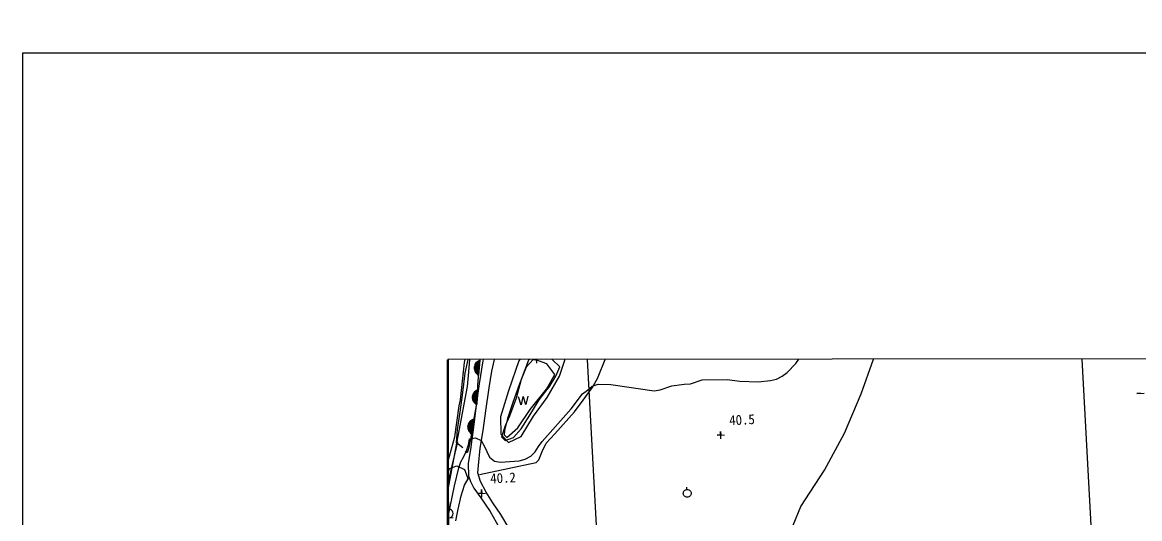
# Model space of a CAD drawing. Header units: millimetres. Extents: x 1510 to 2306, y 1103 to 1810.
# Drawn here: x 1509.9 to 1736.1, y 1524.8 to 1625.3 of the extents above; entities that cross this region are included whole.
import ezdxf
from ezdxf.xclip import XClip

# ---------------------------------------------------------------- set-up
doc = ezdxf.new("R2010")
doc.units = ezdxf.units.MM
doc.header["$LTSCALE"] = 10
doc.header["$MEASUREMENT"] = 0
doc.header["$XCLIPFRAME"] = 2
doc.linetypes.add('A-CENTR01', pattern=[2, 1.25, -0.25, 0.25, -0.25])
doc.layers.add('TN-MACL', color=6, linetype='A-CENTR01')
doc.layers.add('TZ-BASE', color=253, linetype='Continuous')
doc.layers.add('TX-PAPR', color=2, linetype='Continuous', plot=False)
doc.styles.add('굴림체', font='GulimChe.ttf')

# ---------------------------------------------------------------- blocks, each defined once
blk = doc.blocks.new('JD-FSDGKLDGLK3FSD3')
at = {"layer": 'TZ-BASE'}
for p, q in [((24.54, 143.31), (43.13, -206.55)), ((24.54, 143.31), (43.13, -206.55)), ((124.68, 143.31), (143.27, -206.55)), ((30.38, 71.49, 41.37), (38.23, 90.91, 41.37)), ((0.79, 77.19, 37.99), (-0.07, 74.71, 37.99)), ((4.18, 72.51, 38.99), (4.73, 78.34, 38.99)), ((7.54, 77.8, -55.52), (7.02, 74.74, -55.52)), ((16.35, 78.01, 40.42), (14.34, 74.76, 40.42)), ((3.34, 74.4, 37.99), (3.93, 76.84, 37.99)), ((3.48, 72.24, 39.81), (4.08, 74.99, 39.81)), ((4.08, 74.99, 39.81), (4.4, 76.48, 39.81)), ((5.5, 74.13, 39.81), (6.34, 74.83, 39.81)), ((6.05, 74.69, 39.81), (6.36, 74.32, 39.81)), ((6.41, 74.85, 39.81), (6.14, 71.87, 39.81)), ((6.48, 75.63, 39.81), (6.24, 72.91, 39.81)), ((6.28, 74.81, 39.81), (6.4, 74.67, 39.81)), ((7.02, 74.74, -55.52), (6.29, 70.09, -55.52)), ((8.83, 72.66, -55.52), (9.52, 75.52, -55.52)), ((14.34, 74.76, 40.42), (12.22, 68.67, 40.42)), ((16.29, 74.9, 39), (14.77, 70.96, 39)), ((17.32, 75.11, 38.4), (15.82, 73.45, 38.4)), ((18.46, 76.33, 39), (16.29, 74.9, 39)), ((17.15, 74.98, 37.98), (18.65, 75.06, 37.98)), ((17.9, 75.02, 37.98), (17.15, 74.98, 37.98)), ((19.98, 74.15, 38.4), (17.32, 75.11, 38.4)), ((17.94, 74.27, 37.98), (17.86, 75.76, 37.98)), ((17.86, 75.76, 37.98), (17.9, 75.02, 37.98)), ((22.63, 73.54, 39), (20.93, 75.16, 39)), ((22.52, 71.61, 40.42), (23.61, 74.87, 40.42)), ((23.61, 74.87, 40.42), (23.89, 76.05, 40.42)), ((70.38, 74.2, 39.99), (71.12, 75.23, 39.99)), ((83.61, 68.05, 42.51), (86.25, 75.37, 42.51)), ((2.49, 66.88, 37.99), (3.34, 74.4, 37.99)), ((3.9, 69.56, 38.99), (4.18, 72.51, 38.99)), ((5.28, 73.29, 39.81), (6.35, 74.19, 39.81)), ((5.28, 73.28, 39.81), (6.17, 72.21, 39.81)), ((5.31, 73.65, 39.81), (6.38, 74.54, 39.81)), ((5.31, 72.99, 39.81), (6.32, 73.84, 39.81)), ((5.31, 73.63, 39.81), (6.21, 72.56, 39.81)), ((5.36, 72.8, 39.81), (6.13, 71.88, 39.81)), ((5.38, 72.73, 39.81), (6.29, 73.49, 39.81)), ((5.4, 73.92, 39.81), (6.24, 72.91, 39.81)), ((5.49, 72.49, 39.81), (6.26, 73.13, 39.81)), ((5.52, 74.16, 39.81), (6.27, 73.26, 39.81)), ((5.63, 72.29, 39.81), (6.23, 72.78, 39.81)), ((5.67, 74.37, 39.81), (6.3, 73.62, 39.81)), ((5.81, 72.1, 39.81), (6.19, 72.43, 39.81)), ((5.85, 74.55, 39.81), (6.33, 73.97, 39.81)), ((6.24, 72.91, 39.81), (5.97, 69.82, 39.81)), ((8.28, 69.31, -55.52), (8.83, 72.66, -55.52)), ((15.82, 73.45, 38.4), (14.44, 70.06, 38.4)), ((21.59, 71.98, 38.4), (19.98, 74.15, 38.4)), ((21.81, 71.63, 39), (22.63, 73.54, 39)), ((68.63, 72.37, 39.99), (70.38, 74.2, 39.99)), ((2.97, 68.31, 39.81), (3.48, 72.24, 39.81)), ((6.01, 71.95, 39.81), (6.16, 72.08, 39.81)), ((14.77, 70.96, 39), (13.75, 67.17, 39)), ((19.9, 69.03, 38.4), (21.59, 71.98, 38.4)), ((20.06, 67.34, 40.42), (22.52, 71.61, 40.42)), ((20.46, 69.44, 39), (21.81, 71.63, 39)), ((29.16, 69.27, 41.37), (30.23, 71.19, 41.37)), ((30.23, 71.19, 41.37), (30.38, 71.49, 41.37)), ((49.04, 70.06, 39.99), (51.45, 70.88, 39.99)), ((51.45, 70.88, 39.99), (56.52, 71, 39.99)), ((56.52, 71, 39.99), (59.03, 70.62, 39.99)), ((59.03, 70.62, 39.99), (62.78, 70.47, 39.99)), ((62.78, 70.47, 39.99), (65.26, 70.75, 39.99)), ((65.26, 70.75, 39.99), (66.5, 71.02, 39.99)), ((66.5, 71.02, 39.99), (67.63, 71.62, 39.99)), ((67.63, 71.62, 39.99), (68.63, 72.37, 39.99)), ((-0.04, 48.38, 38.99), (3.9, 69.56, 38.99)), ((2.41, 64.37, 39.81), (2.97, 68.31, 39.81)), ((4.88, 67.25, 39.81), (5.91, 68.21, 39.81)), ((4.9, 67.61, 39.81), (5.92, 68.56, 39.81)), ((4.97, 67.89, 39.81), (5.86, 66.93, 39.81)), ((5.06, 68.1, 39.81), (5.86, 68.84, 39.81)), ((5.08, 68.14, 39.81), (5.88, 67.28, 39.81)), ((5.22, 68.35, 39.81), (5.89, 67.63, 39.81)), ((5.39, 68.54, 39.81), (5.9, 67.99, 39.81)), ((5.59, 68.69, 39.81), (5.92, 68.34, 39.81)), ((6.29, 70.09, -55.52), (5.71, 65.78, -55.52)), ((5.81, 68.82, 39.81), (5.93, 68.69, 39.81)), ((5.94, 68.87, 39.81), (5.83, 65.88, 39.81)), ((5.97, 69.82, 39.81), (5.86, 66.86, 39.81)), ((7.63, 64.62, -55.52), (8.28, 69.31, -55.52)), ((12.22, 68.67, 40.42), (10.64, 63.39, 40.42)), ((14.44, 70.06, 38.4), (13.12, 66.34, 38.4)), ((16.64, 64.89, 38.4), (19.9, 69.03, 38.4)), ((18.46, 66.85, 39), (19.79, 68.62, 39)), ((19.79, 68.62, 39), (20.46, 69.44, 39)), ((24.91, 65.04, 39.99), (27.22, 68.06, 39.99)), ((27.22, 68.06, 39.99), (28.22, 68.81, 39.99)), ((27.32, 66.77, 41.37), (29.16, 69.27, 41.37)), ((28.22, 68.81, 39.99), (29.18, 69.65, 39.99)), ((29.18, 69.65, 39.99), (30.41, 70, 39.99)), ((30.41, 70, 39.99), (32.91, 69.95, 39.99)), ((32.91, 69.95, 39.99), (41.7, 68.67, 39.99)), ((41.7, 68.67, 39.99), (42.94, 68.9, 39.99)), ((42.94, 68.9, 39.99), (45.31, 69.67, 39.99)), ((45.31, 69.67, 39.99), (47.79, 70.04, 39.99)), ((47.79, 70.04, 39.99), (49.04, 70.06, 39.99)), ((80.25, 60.12, 42.51), (83.61, 68.05, 42.51)), ((139.44, 68.15, 40.23), (140.94, 68.23, 40.23)), ((140.19, 68.19, 40.23), (139.44, 68.15, 40.23)), ((1.39, 59.38, 37.99), (2.22, 65.66, 37.99)), ((2.22, 65.66, 37.99), (2.49, 66.88, 37.99)), ((4.88, 67.25, 39.81), (5.84, 66.22, 39.81)), ((4.9, 67.6, 39.81), (5.85, 66.57, 39.81)), ((4.93, 66.95, 39.81), (5.9, 67.85, 39.81)), ((4.99, 66.76, 39.81), (5.81, 65.88, 39.81)), ((5.02, 66.7, 39.81), (5.89, 67.5, 39.81)), ((5.71, 65.78, -55.52), (5.07, 60.8, -55.52)), ((5.14, 66.47, 39.81), (5.87, 67.15, 39.81)), ((5.86, 66.86, 39.81), (5.28, 63.47, 39.81)), ((5.29, 66.27, 39.81), (5.86, 66.79, 39.81)), ((5.48, 66.1, 39.81), (5.85, 66.44, 39.81)), ((5.69, 65.95, 39.81), (5.83, 66.09, 39.81)), ((13.12, 66.34, 38.4), (12.03, 63.09, 38.4)), ((13.75, 67.17, 39), (12.42, 63.57, 39)), ((14.16, 67.53, 38.4), (14.75, 65.85, 38.4)), ((14.89, 65.85, 38.4), (15.18, 67.54, 38.4)), ((15.18, 67.54, 38.4), (15.65, 65.87, 38.4)), ((15.77, 65.88, 38.4), (16.18, 67.57, 38.4)), ((16.53, 63.76, 39), (18.46, 66.85, 39)), ((17.29, 63.55, 40.42), (20.06, 67.34, 40.42)), ((25.57, 64.44, 41.37), (27.32, 66.77, 41.37)), ((1.91, 60.81, 39.81), (2.41, 64.37, 39.81)), ((5.28, 63.47, 39.81), (5.02, 61.79, 39.81)), ((7.08, 60.64, -55.52), (7.63, 64.62, -55.52)), ((10.64, 63.39, 40.42), (10.69, 59.9, 40.42)), ((12.42, 63.57, 39), (11.52, 61.57, 39)), ((14.12, 61.19, 38.4), (16.64, 64.89, 38.4)), ((14.79, 60.98, 39), (16.53, 63.76, 39)), ((14.79, 59.43, 40.42), (17.29, 63.55, 40.42)), ((19.07, 58.4, 39.99), (24.91, 65.04, 39.99)), ((21.58, 59.97, 41.37), (25.57, 64.44, 41.37)), ((3.96, 61.45, 39.81), (5.1, 62.27, 39.81)), ((3.96, 61.44, 39.81), (4.79, 60.31, 39.81)), ((3.97, 61.15, 39.81), (5.04, 61.92, 39.81)), ((4.02, 61.79, 39.81), (4.84, 60.66, 39.81)), ((4.03, 61.8, 39.81), (5.16, 62.62, 39.81)), ((4.03, 60.88, 39.81), (4.99, 61.57, 39.81)), ((4.13, 62.07, 39.81), (4.9, 61, 39.81)), ((4.13, 60.64, 39.81), (4.93, 61.22, 39.81)), ((4.25, 62.27, 39.81), (5.13, 62.91, 39.81)), ((4.27, 62.3, 39.81), (4.95, 61.35, 39.81)), ((4.37, 61.45, 39.81), (5.05, 61.94, 39.81)), ((4.37, 61.27, 39.81), (5.01, 61.73, 39.81)), ((4.37, 61.45, 39.81), (4.86, 60.76, 39.81)), ((4.39, 61.15, 39.81), (4.82, 60.57, 39.81)), ((4.4, 61.66, 39.81), (5.08, 62.15, 39.81)), ((4.4, 61.65, 39.81), (4.89, 60.97, 39.81)), ((4.41, 61.11, 39.81), (4.98, 61.52, 39.81)), ((4.44, 62.5, 39.81), (5.01, 61.7, 39.81)), ((4.46, 61.82, 39.81), (4.93, 61.18, 39.81)), ((4.46, 60.96, 39.81), (4.95, 61.31, 39.81)), ((4.54, 61.94, 39.81), (5.07, 62.33, 39.81)), ((4.54, 60.83, 39.81), (4.91, 61.1, 39.81)), ((4.55, 61.96, 39.81), (4.96, 61.39, 39.81)), ((4.63, 62.66, 39.81), (5.07, 62.05, 39.81)), ((4.65, 62.08, 39.81), (4.99, 61.6, 39.81)), ((5.02, 61.79, 39.81), (4.69, 59.7, 39.81)), ((5.21, 62.93, 39.81), (4.73, 59.97, 39.81)), ((4.76, 62.18, 39.81), (5.03, 61.81, 39.81)), ((5.11, 62.34, 39.81), (4.83, 60.56, 39.81)), ((4.84, 62.79, 39.81), (5.12, 62.4, 39.81)), ((4.89, 62.26, 39.81), (5.06, 62.02, 39.81)), ((5.03, 62.32, 39.81), (5.09, 62.23, 39.81)), ((5.07, 62.89, 39.81), (5.18, 62.75, 39.81)), ((11.52, 61.57, 39), (10.79, 59.33, 39)), ((12.03, 63.09, 38.4), (11.4, 60.64, 38.4)), ((11.88, 59.25, 38.4), (14.12, 61.19, 38.4)), ((-0.05, 54.2, 37.99), (1.39, 59.38, 37.99)), ((1.71, 58.14, 39.81), (1.91, 60.81, 39.81)), ((4.01, 60.95, 39.81), (4.72, 59.98, 39.81)), ((4.61, 59.19, 39.81), (4.13, 56.93, 39.81)), ((4.13, 57.72, 39.99), (4.32, 58.98, 39.99)), ((4.25, 60.42, 39.81), (4.88, 60.87, 39.81)), ((4.32, 58.98, 39.99), (4.72, 59.04, 39.99)), ((4.41, 60.23, 39.81), (4.82, 60.53, 39.81)), ((4.6, 60.06, 39.81), (4.77, 60.18, 39.81)), ((4.69, 59.7, 39.81), (4.61, 59.19, 39.81)), ((4.63, 60.72, 39.81), (4.88, 60.89, 39.81)), ((4.72, 59.04, 39.99), (5.56, 59.16, 39.99)), ((5.07, 60.8, -55.52), (4.74, 58.44, -55.52)), ((4.75, 60.61, 39.81), (4.85, 60.69, 39.81)), ((5.56, 59.16, 39.99), (6.67, 58.59, 39.99)), ((6.5, 57.08, -55.52), (7.08, 60.64, -55.52)), ((10.69, 59.9, 40.42), (12.22, 58.19, 40.42)), ((10.79, 59.33, 39), (11.58, 58.58, 39)), ((11.4, 60.64, 38.4), (11.32, 59.77, 38.4)), ((11.32, 59.77, 38.4), (11.88, 59.25, 38.4)), ((11.58, 58.58, 39), (13.21, 59.2, 39)), ((12.22, 58.19, 40.42), (14.79, 59.43, 40.42)), ((13.21, 59.2, 39), (14.79, 60.98, 39)), ((19.88, 58.06, 41.37), (21.58, 59.97, 41.37)), ((54.44, 59.67, 40.52), (55.93, 59.75, 40.52)), ((55.19, 59.71, 40.52), (54.44, 59.67, 40.52)), ((55.23, 58.96, 40.52), (55.15, 60.46, 40.52)), ((55.15, 60.46, 40.52), (55.19, 59.71, 40.52)), ((76.2, 52.6, 42.51), (80.25, 60.12, 42.51)), ((-0.05, 49.78, 38.4), (1.95, 58.36, 38.4)), ((2.96, 57.12, 39.81), (1.71, 58.14, 39.81)), ((3.73, 56.54, 39.99), (4.13, 57.72, 39.99)), ((4.13, 56.93, 39.81), (3.88, 56.12, 39.81)), ((4.58, 57.28, -55.52), (4.07, 53.93, -55.52)), ((4.74, 58.44, -55.52), (4.58, 57.28, -55.52)), ((6.17, 53.53, -55.52), (6.5, 57.08, -55.52)), ((6.67, 58.59, 39.99), (7.3, 57.5, 39.99)), ((7.3, 57.5, 39.99), (8.41, 55.23, 39.99)), ((17.63, 56.33, 39.99), (18.29, 57.4, 39.99)), ((18.29, 57.4, 39.99), (19.07, 58.4, 39.99)), ((19.01, 56.39, 41.37), (19.88, 58.06, 41.37)), ((2.59, 54.28, 39.99), (3.21, 55.39, 39.99)), ((3.21, 55.39, 39.99), (3.73, 56.54, 39.99)), ((3.88, 56.12, 39.81), (3.49, 56.52, 39.81)), ((8.41, 55.23, 39.99), (9.37, 54.4, 39.99)), ((9.37, 54.4, 39.99), (10.62, 54.21, 39.99)), ((10.62, 54.21, 39.99), (14.39, 54.51, 39.99)), ((14.39, 54.51, 39.99), (15.62, 54.86, 39.99)), ((15.62, 54.86, 39.99), (16.76, 55.42, 39.99)), ((16.76, 55.42, 39.99), (17.63, 56.33, 39.99)), ((17.83, 54.13, 41.37), (18.38, 54.7, 41.37)), ((18.38, 54.7, 41.37), (19.01, 56.39, 41.37)), ((-0.05, 51.94, 41.81), (0.29, 52.92, 41.81)), ((0.29, 52.92, 41.81), (1.8, 53.49, 41.81)), ((1.29, 49.44, 39.99), (2.19, 53.1, 39.99)), ((1.8, 53.49, 41.81), (3.29, 52.77, 41.81)), ((2.19, 53.1, 39.99), (2.59, 54.28, 39.99)), ((3.29, 52.77, 41.81), (4.05, 50.81, 41.81)), ((4.07, 53.93, -55.52), (4.15, 51.48, -55.52)), ((6.03, 52.07, -55.52), (6.17, 53.53, -55.52)), ((6.53, 50.3, -55.52), (6.03, 52.07, -55.52)), ((6.38, 51.75, 41.37), (17.83, 54.13, 41.37)), ((71.4, 45.22, 42.51), (76.2, 52.6, 42.51)), ((3.32, 49.57, 41.77), (4.09, 50.85, 41.77)), ((4.15, 51.48, -55.52), (4.53, 50.33, -55.52)), ((4.53, 50.33, -55.52), (5.11, 49.1, -55.52)), ((7.72, 48.16, -55.52), (6.53, 50.3, -55.52)), ((-0.04, 42.89, 39.99), (1.29, 49.44, 39.99)), ((2.64, 47.41, 41.77), (3.32, 49.57, 41.77)), ((5.11, 49.1, -55.52), (5.18, 48.95, -55.52)), ((5.18, 48.95, -55.52), (6.65, 46.98, -55.52)), ((6.06, 47.87, 40.16), (7.56, 47.95, 40.16)), ((6.81, 47.91, 40.16), (6.06, 47.87, 40.16)), ((6.85, 47.16, 40.16), (6.77, 48.66, 40.16)), ((6.77, 48.66, 40.16), (6.81, 47.91, 40.16)), ((9.07, 46.02, -55.52), (7.72, 48.16, -55.52)), ((48.36, 48.67, 41.1), (48.31, 49.19, 41.1)), ((2.02, 44.68, 41.77), (2.64, 47.41, 41.77)), ((6.65, 46.98, -55.52), (8.53, 44.2, -55.52)), ((10.68, 43.6, -55.52), (9.07, 46.02, -55.52)), ((0.19, 42.97, 40.62), (1.03, 43.01, 40.62)), ((1.59, 42.37, 41.77), (2.02, 44.68, 41.77)), ((8.53, 44.2, -55.52), (10.35, 41.01, -55.52)), ((12.35, 40.81, -55.52), (10.68, 43.6, -55.52)), ((67.97, 36.91, 42.51), (71.4, 45.22, 42.51))]:
    blk.add_line(p, q, dxfattribs=at)
blk.add_circle((48.4, 47.9, 41.1), 0.791, dxfattribs=at)
for centre, radius, start, end in [((6.9, 73.3, 39.81), 1.62, 107.4798, 242.2401), ((6.51, 67.35, 39.81), 1.62, 110.5325, 245.2928), ((5.59, 61.35, 39.81), 1.62, 103.5209, 238.2811), ((5.34, 61.39, 39.81), 0.975, 103.5209, 238.2811), ((0.15, 43.82, 40.62), 0.859, 257.5148, 102.5905)]:
    blk.add_arc(centre, radius, start, end, dxfattribs=at)
at = {"layer": 'TZ-BASE', "style": '굴림체'}
for s, p in [('40.5', (56.97, 61.69, 44.55)), ('40.2', (8.59, 49.9, 44.55))]:
    blk.add_text(s, height=2, rotation=3.042, dxfattribs=at).set_placement(p)

msp = doc.modelspace()

# ---------------------------------------------------------------- linework, layer by layer
at = {"layer": 'TN-MACL', "const_width": 0.5}
msp.add_lwpolyline([(1596.02, 1557.01), (1596.15, 1407.01)], dxfattribs=at)
at = {"layer": 'TX-PAPR'}
for points in [[(1509.89, 1103.05), (2305.89, 1103.05), (2305.89, 1619.05), (1509.89, 1619.05)], [(2296.02, 1557.65), (1596.02, 1557.01), (1596.15, 1407.01), (2296.15, 1407.65)]]:
    msp.add_lwpolyline(points, close=True, dxfattribs=at)

# ---------------------------------------------------------------- block references
at = {"layer": 'TZ-BASE'}
ref = msp.add_blockref('JD-FSDGKLDGLK3FSD3', (1596.08, 1482.01), dxfattribs=at)
XClip(ref).set_block_clipping_path([(699.9307781947, 75.6432794993), (-0.068926229, 74.9999683278), (0.0689262292, -74.9999686265), (700.0686305886, -74.3566571564)])

doc.saveas('drawing.dxf')
